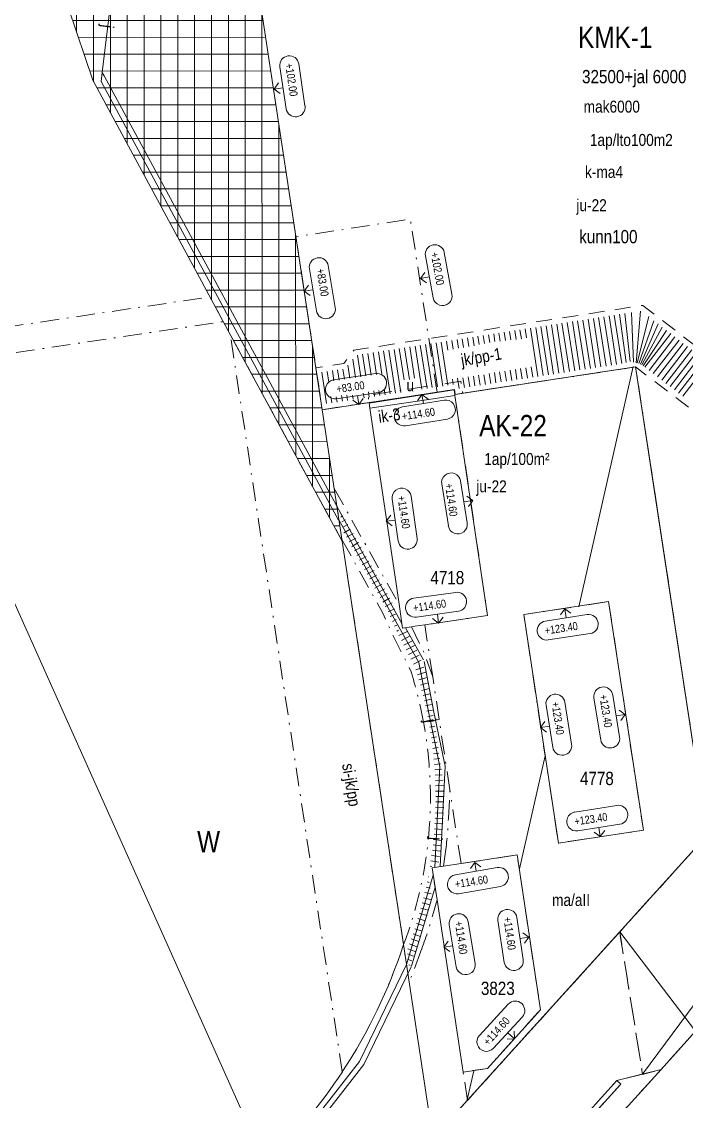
# Model space of a CAD drawing. Header units: metres. Extents: x 24485995 to 24488038, y 6819999 to 6822001.
# Drawn here: x 24487478.8 to 24487604, y 6820575.8 to 6820779.3 of the extents above; entities that cross this region are included whole.
import ezdxf

# ---------------------------------------------------------------- set-up
doc = ezdxf.new("R2010")
doc.units = ezdxf.units.M
for name, pattern in [('Aukot_rajalla', [0]), ('k10020', [0]), ('k10040', [10.3, 3.5, -1.5, 0.3, -1.5, 3.5]), ('k10050', [8, 3, -2, 3]), ('K10271', [0]), ('k10400', [0])]:
    doc.linetypes.add(name, pattern=pattern)
for name, color, linetype, lineweight in [('AK_AsemakaavaViiva_Kaupunginosan_raja', 7, 'Continuous', 0), ('AK_JohdoillevarattuTeksti', 7, 'Continuous', 0), ('AK_JohdoillevarattuViiva', 7, 'Continuous', 0), ('AK_Kaavamerkinta_Kayttotarkoitusalue', 7, 'Continuous', 0), ('AK_Katualue_Tori', 7, 'Continuous', 0), ('AK_KayttotarkoitusViiva', 7, 'Continuous', 0), ('AK_LiikennointiTeksti_Autopaikkamerkinta_m2', 7, 'Continuous', 0), ('AK_LiikennointiViiva_Polkuviivoitus', 7, 'Continuous', 0), ('AK_MuuAsemakaavaTeksti_Alueenosan_kayttotarkoitus', 7, 'Continuous', 0), ('AK_MuuAsemakaavaTeksti_Erityismaarays', 7, 'Continuous', 0), ('AK_MuuAsemakaavaViiva_alueenosan_raja', 7, 'Continuous', 0), ('AK_MuuAsemakaavaViiva_Erityismaaraysviiva', 7, 'Continuous', 0), ('AK_MuuAsemakaavaViiva_Ohj_alueenosan_raja', 7, 'Continuous', 0), ('AK_Poistettava_merkintä', 7, 'Continuous', 0), ('AK_RakennusalaTeksti_Kerrosala_tai_luku', 7, 'Continuous', 0), ('AK_RakennusalaTeksti_Rakennusoikeus', 7, 'Continuous', 0), ('AK_RakennusalaViiva_Maanalaisen_tilan_viiva', 7, 'Continuous', 0), ('AK_RakennusalaViiva_Rakennusalan_raja__I_', 7, 'Continuous', 0), ('AK_RakentaminenTeksti_Korkeusmerkinta', 7, 'Continuous', 0), ('AK_RakentaminenTeksti_Korkeusmerkinta_ja_soikio_ja_nuoli', 7, 'Continuous', 0), ('AK_RakentaminenTeksti_Rakentamismaarays', 7, 'Continuous', 0), ('AK_RakentaminenViiva_dB_yms_aaltoviiva', 7, 'Continuous', 0), ('AK_Tontti_Sitova', 7, 'Continuous', 0), ('AK_YmparistoViiva_Aita', 7, 'Continuous', 0)]:
    doc.layers.add(name, color=color, linetype=linetype, lineweight=lineweight)
doc.styles.add('ArialNarrow', font='ARIALN.TTF')

msp = doc.modelspace()

# ---------------------------------------------------------------- hatches: boundary and pattern name
at = {"layer": 'AK_Katualue_Tori', "linetype": 'Continuous', "lineweight": 0}
h = msp.add_hatch(dxfattribs=at)
h.set_pattern_fill('NET', style=0)
h.paths.add_polyline_path([(24487479.38, 6820852.65), (24487512.38, 6820857.66), (24487516.46, 6820830.8), (24487523.4, 6820785.18), (24487535.41, 6820706.14), (24487539.17, 6820681.36), (24487518.08, 6820720.33), (24487512.72, 6820730.22), (24487492.17, 6820768.2), (24487487.61, 6820781.81), (24487478.83, 6820838.97)], flags=0)

# ---------------------------------------------------------------- linework, layer by layer
at = {"layer": 'AK_AsemakaavaViiva_Kaupunginosan_raja', "linetype": 'k10020', "lineweight": 9, "flags": 128}
msp.add_lwpolyline([(24487524.72, 6820564.02), (24487455.45, 6820718.65), (24487455.01, 6820721.62), (24487388.28, 6820711.67), (24487388.73, 6820708.7), (24487315.23, 6820697.74), (24487281.49, 6820692.71, 0.196175), (24487265.24, 6820683.07), (24487263.87, 6820681.23), (24487262.53, 6820679.37), (24487261.21, 6820677.49)], format="xyb", dxfattribs=at)
msp.add_lwpolyline([(24487642.1, 6820629.35), (24487629.34, 6820615.22), (24487605.75, 6820589.07), (24487591.46, 6820607.74), (24487556.27, 6820568.82)], dxfattribs=at)
at = {"layer": 'AK_JohdoillevarattuViiva', "linetype": 'Continuous', "lineweight": 5, "flags": 128}
for points in [[(24487504.23, 6820856.43), (24487499.17, 6820812.79), (24487493.94, 6820769.68)], [(24487493.94, 6820769.68), (24487493.73, 6820767.97)], [(24487494.3, 6820769.03), (24487493.94, 6820769.68)], [(24487494.3, 6820769.03), (24487539.35, 6820685.79)], [(24487493.72, 6820767.99), (24487493.73, 6820767.97)], [(24487493.73, 6820767.97), (24487538.47, 6820685.31)], [(24487538.56, 6820685.36), (24487553.62, 6820658.51)], [(24487550.42, 6820665.87), (24487539.35, 6820685.79)], [(24487551.1, 6820665.05), (24487554.49, 6820659)], [(24487553.62, 6820658.51), (24487555.46, 6820648.94), (24487557.59, 6820638.89), (24487556.65, 6820619.87)], [(24487554.6, 6820658.7), (24487556.44, 6820649.12), (24487558.59, 6820638.97), (24487557.65, 6820620.03)], [(24487556.31, 6820618.46), (24487551.3, 6820601.58)], [(24487556.68, 6820616.18), (24487552.25, 6820601.29)], [(24487551.3, 6820601.58), (24487542.4, 6820583.31), (24487527.75, 6820564.48)], [(24487552.19, 6820601.14), (24487543.26, 6820582.78), (24487529.15, 6820564.65)]]:
    msp.add_lwpolyline(points, dxfattribs=at)
at = {"layer": 'AK_KayttotarkoitusViiva', "linetype": 'Continuous', "lineweight": 20, "flags": 128}
for points in [[(24487539.17, 6820681.36), (24487518.08, 6820720.33), (24487512.72, 6820730.22), (24487492.17, 6820768.2), (24487487.61, 6820781.81), (24487478.83, 6820838.97), (24487479.38, 6820852.65)], [(24487523.4, 6820785.18), (24487535.41, 6820706.14)], [(24487524.72, 6820564.02), (24487455.45, 6820718.65), (24487455.01, 6820721.62)], [(24487535.41, 6820706.14), (24487560.32, 6820709.92), (24487560.46, 6820709.03), (24487594.46, 6820714.2), (24487607.88, 6820625.91)], [(24487539.17, 6820681.36), (24487535.41, 6820706.14)], [(24487550.72, 6820605.35), (24487539.17, 6820681.36)], [(24487607.88, 6820625.91), (24487556.27, 6820568.82)], [(24487574.41, 6820561.53), (24487580.72, 6820568.45), (24487590.92, 6820579.74), (24487599.25, 6820581.84), (24487605.75, 6820589.07), (24487629.34, 6820615.22)], [(24487556.27, 6820568.82), (24487550.72, 6820605.35)]]:
    msp.add_lwpolyline(points, dxfattribs=at)
at = {"layer": 'AK_KayttotarkoitusViiva', "linetype": 'Continuous', "lineweight": 20}
for centre, radius, start, end in [((24487455.47, 6820636.44), 100.2, 326.6738, 341.9239), ((24487455.49, 6820636.43), 100.18, 313.716, 326.6723)]:
    msp.add_arc(centre, radius, start, end, dxfattribs=at)
at = {"layer": 'AK_LiikennointiViiva_Polkuviivoitus', "linetype": 'Continuous', "lineweight": 0, "flags": 128}
for points in [[(24487590.44, 6820723.96), (24487591.86, 6820714.82)], [(24487591.43, 6820724.11), (24487592.67, 6820715.03)], [(24487592.42, 6820724.26), (24487593.45, 6820715.22)], [(24487593.67, 6820724.43), (24487594.08, 6820715.09)], [(24487595.39, 6820724.72), (24487594.56, 6820714.98)], [(24487577.6, 6820721.96), (24487579.01, 6820712.86)], [(24487578.59, 6820722.11), (24487580, 6820713.01)], [(24487579.58, 6820722.27), (24487580.99, 6820713.16)], [(24487580.56, 6820722.42), (24487581.98, 6820713.32)], [(24487581.55, 6820722.57), (24487582.97, 6820713.47)], [(24487582.54, 6820722.73), (24487583.95, 6820713.62)], [(24487583.53, 6820722.88), (24487584.94, 6820713.77)], [(24487584.52, 6820723.03), (24487585.93, 6820713.92)], [(24487585.5, 6820723.19), (24487586.92, 6820714.07)], [(24487586.49, 6820723.34), (24487587.91, 6820714.22)], [(24487587.48, 6820723.49), (24487588.9, 6820714.37)], [(24487588.47, 6820723.65), (24487589.89, 6820714.52)], [(24487589.46, 6820723.8), (24487590.87, 6820714.67)], [(24487596.92, 6820723.73), (24487594.73, 6820714.96)], [(24487597.9, 6820722.91), (24487595.08, 6820714.86)], [(24487598.69, 6820722.3), (24487595.36, 6820714.75)], [(24487564.75, 6820719.97), (24487565, 6820718.4)], [(24487565.74, 6820720.12), (24487565.98, 6820718.59)], [(24487566.73, 6820720.27), (24487566.96, 6820718.79)], [(24487567.72, 6820720.43), (24487567.94, 6820719.02)], [(24487568.71, 6820720.58), (24487568.94, 6820719.07)], [(24487569.69, 6820720.73), (24487569.93, 6820719.19)], [(24487570.68, 6820720.89), (24487570.93, 6820719.3)], [(24487571.67, 6820721.04), (24487571.93, 6820719.37)], [(24487572.66, 6820721.19), (24487572.92, 6820719.5)], [(24487573.65, 6820721.35), (24487573.91, 6820719.68)], [(24487574.63, 6820721.5), (24487576.05, 6820712.41)], [(24487575.62, 6820721.65), (24487577.03, 6820712.56)], [(24487576.61, 6820721.81), (24487578.02, 6820712.71)], [(24487599.48, 6820721.69), (24487595.64, 6820714.62)], [(24487600.28, 6820721.08), (24487595.88, 6820714.42)], [(24487601.07, 6820720.47), (24487596.19, 6820714.14)], [(24487551.91, 6820717.97), (24487552.82, 6820712.07)], [(24487552.9, 6820718.13), (24487554.16, 6820710)], [(24487553.88, 6820718.28), (24487555.15, 6820710.15)], [(24487554.87, 6820718.43), (24487556.13, 6820710.3)], [(24487555.86, 6820718.59), (24487557.12, 6820710.45)], [(24487556.85, 6820718.74), (24487558.11, 6820710.6)], [(24487557.84, 6820718.89), (24487559.1, 6820710.75)], [(24487558.82, 6820719.05), (24487559.08, 6820717.38)], [(24487559.81, 6820719.2), (24487560.07, 6820717.52)], [(24487560.8, 6820719.35), (24487561.05, 6820717.73)], [(24487561.79, 6820719.51), (24487562.04, 6820717.87)], [(24487562.78, 6820719.66), (24487563.03, 6820718.04)], [(24487563.77, 6820719.81), (24487564.02, 6820718.15)], [(24487601.86, 6820719.86), (24487596.98, 6820713.53)], [(24487602.65, 6820719.25), (24487597.77, 6820712.93)], [(24487603.44, 6820718.64), (24487598.57, 6820712.32)], [(24487604.24, 6820718.03), (24487599.36, 6820711.71)], [(24487542.03, 6820716.44), (24487542.66, 6820712.35)], [(24487543.01, 6820716.59), (24487543.65, 6820712.5)], [(24487544, 6820716.75), (24487544.64, 6820712.66)], [(24487544.99, 6820716.9), (24487545.63, 6820712.8)], [(24487545.98, 6820717.05), (24487546.63, 6820712.88)], [(24487546.97, 6820717.21), (24487548.23, 6820709.1)], [(24487547.95, 6820717.36), (24487549.21, 6820709.25)], [(24487548.94, 6820717.51), (24487550.2, 6820709.4)], [(24487549.93, 6820717.67), (24487550.85, 6820711.75)], [(24487550.92, 6820717.82), (24487551.85, 6820711.81)], [(24487605.03, 6820717.42), (24487600.16, 6820711.1)], [(24487605.82, 6820716.81), (24487600.95, 6820710.5)], [(24487606.61, 6820716.2), (24487601.75, 6820709.89)], [(24487539.3, 6820713.8), (24487539.58, 6820711.91)], [(24487540.24, 6820714.55), (24487540.62, 6820712.06)], [(24487541.17, 6820715.65), (24487541.69, 6820712.21)], [(24487572.78, 6820713.89), (24487573.08, 6820711.96)], [(24487573.77, 6820714.04), (24487574.07, 6820712.11)], [(24487574.76, 6820714.19), (24487575.06, 6820712.26)], [(24487607.4, 6820715.58), (24487602.54, 6820709.28)], [(24487608.19, 6820714.97), (24487603.33, 6820708.67)], [(24487535.34, 6820713.2), (24487536.24, 6820707.28)], [(24487536.33, 6820713.35), (24487536.63, 6820711.34)], [(24487537.32, 6820713.5), (24487537.61, 6820711.59)], [(24487538.31, 6820713.65), (24487538.6, 6820711.73)], [(24487559.94, 6820711.89), (24487560.09, 6820710.9)], [(24487560.91, 6820712.1), (24487561.22, 6820710.16)], [(24487561.92, 6820712.14), (24487562.2, 6820710.31)], [(24487562.91, 6820712.31), (24487563.19, 6820710.46)], [(24487563.89, 6820712.48), (24487564.18, 6820710.61)], [(24487564.88, 6820712.65), (24487565.17, 6820710.76)], [(24487565.88, 6820712.73), (24487566.16, 6820710.91)], [(24487566.85, 6820712.96), (24487567.15, 6820711.06)], [(24487567.84, 6820713.12), (24487568.14, 6820711.21)], [(24487568.83, 6820713.27), (24487569.12, 6820711.36)], [(24487569.82, 6820713.42), (24487570.11, 6820711.51)], [(24487570.8, 6820713.58), (24487571.1, 6820711.66)], [(24487571.79, 6820713.73), (24487572.09, 6820711.81)], [(24487546.1, 6820709.74), (24487546.25, 6820708.8)], [(24487547.07, 6820710.03), (24487547.24, 6820708.95)], [(24487537.04, 6820708.64), (24487537.22, 6820707.43)], [(24487538.06, 6820708.57), (24487538.21, 6820707.58)], [(24487539.04, 6820708.79), (24487539.2, 6820707.73)], [(24487540.04, 6820708.89), (24487540.19, 6820707.88)], [(24487541.1, 6820708.89), (24487541.21, 6820708.12)], [(24487543.14, 6820709.26), (24487543.28, 6820708.35)], [(24487544.11, 6820709.51), (24487544.27, 6820708.5)], [(24487545.1, 6820709.67), (24487545.26, 6820708.65)], [(24487538.91, 6820685.9), (24487539.3, 6820686.13)], [(24487539.1, 6820684.99), (24487539.78, 6820685.36)], [(24487539.31, 6820684.02), (24487540.2, 6820684.52)], [(24487539.45, 6820682.96), (24487540.7, 6820683.65)], [(24487540, 6820682.14), (24487541.25, 6820682.83)], [(24487540.49, 6820681.26), (24487541.74, 6820681.96)], [(24487540.97, 6820680.39), (24487542.23, 6820681.09)], [(24487541.46, 6820679.52), (24487542.72, 6820680.22)], [(24487541.94, 6820678.64), (24487543.21, 6820679.34)], [(24487542.43, 6820677.77), (24487543.7, 6820678.47)], [(24487542.91, 6820676.89), (24487544.19, 6820677.6)], [(24487543.4, 6820676.02), (24487544.68, 6820676.73)], [(24487543.89, 6820675.15), (24487545.17, 6820675.86)], [(24487544.37, 6820674.27), (24487545.66, 6820674.98)], [(24487544.86, 6820673.4), (24487546.14, 6820674.11)], [(24487545.34, 6820672.52), (24487546.63, 6820673.24)], [(24487545.83, 6820671.65), (24487547.12, 6820672.37)], [(24487546.31, 6820670.77), (24487547.61, 6820671.5)], [(24487546.8, 6820669.9), (24487548.1, 6820670.62)], [(24487547.28, 6820669.03), (24487548.59, 6820669.75)], [(24487547.8, 6820668.08), (24487549.04, 6820668.64)], [(24487548.21, 6820667.17), (24487549.19, 6820667.61)], [(24487548.62, 6820666.26), (24487549.34, 6820666.58)], [(24487549.04, 6820665.35), (24487549.49, 6820665.55)], [(24487549.45, 6820664.44), (24487549.79, 6820664.59)], [(24487549.87, 6820663.57), (24487551.52, 6820664.4)], [(24487550.32, 6820662.68), (24487551.95, 6820663.5)], [(24487550.77, 6820661.79), (24487552.39, 6820662.6)], [(24487551.22, 6820660.89), (24487552.82, 6820661.7)], [(24487551.68, 6820660), (24487553.26, 6820660.8)], [(24487552.13, 6820659.11), (24487553.69, 6820659.9)], [(24487552.58, 6820658.22), (24487554.05, 6820658.96)], [(24487553.04, 6820657.15), (24487554.52, 6820657.61)], [(24487553.34, 6820656.2), (24487554.85, 6820656.67)], [(24487553.63, 6820655.22), (24487555.2, 6820655.68)], [(24487553.91, 6820654.24), (24487555.39, 6820654.65)], [(24487554.17, 6820653.26), (24487555.55, 6820653.61)], [(24487554.42, 6820652.29), (24487555.7, 6820652.62)], [(24487554.66, 6820651.3), (24487555.85, 6820651.59)], [(24487554.89, 6820650.31), (24487556.01, 6820650.56)], [(24487555.1, 6820649.32), (24487556.16, 6820649.53)], [(24487555.3, 6820648.34), (24487556.32, 6820648.54)], [(24487555.49, 6820647.33), (24487556.47, 6820647.5)], [(24487555.66, 6820646.35), (24487556.62, 6820646.51)], [(24487555.83, 6820645.34), (24487556.78, 6820645.49)], [(24487555.98, 6820644.33), (24487556.93, 6820644.47)], [(24487556.12, 6820643.34), (24487557.08, 6820643.48)], [(24487556.24, 6820642.33), (24487557.24, 6820642.46)], [(24487556.35, 6820641.32), (24487557.4, 6820641.43)], [(24487556.45, 6820640.31), (24487557.55, 6820640.4)], [(24487556.54, 6820639.31), (24487557.7, 6820639.41)], [(24487556.61, 6820638.3), (24487557.86, 6820638.38)], [(24487556.67, 6820637.28), (24487558.02, 6820637.35)], [(24487556.72, 6820636.27), (24487558.18, 6820636.32)], [(24487556.75, 6820635.27), (24487558.33, 6820635.32)], [(24487556.77, 6820634.25), (24487558.44, 6820634.28)], [(24487556.78, 6820633.23), (24487558.39, 6820633.23)], [(24487556.76, 6820631.22), (24487558.29, 6820631.19)], [(24487556.78, 6820632.23), (24487558.34, 6820632.23)], [(24487556.68, 6820629.18), (24487558.19, 6820629.1)], [(24487556.73, 6820630.2), (24487558.24, 6820630.14)], [(24487556.56, 6820627.17), (24487558.06, 6820627.06)], [(24487556.63, 6820628.18), (24487558.13, 6820628.1)], [(24487556.38, 6820625.14), (24487557.88, 6820624.98)], [(24487556.48, 6820626.16), (24487557.97, 6820626.02)], [(24487556.16, 6820623.14), (24487557.64, 6820622.95)], [(24487556.28, 6820624.15), (24487557.77, 6820623.99)], [(24487555.88, 6820621.12), (24487557.37, 6820620.88)], [(24487556.02, 6820622.13), (24487557.51, 6820621.92)], [(24487555.72, 6820620.13), (24487556.03, 6820620.08)], [(24487554.96, 6820616.15), (24487555.75, 6820615.99)], [(24487555.17, 6820617.15), (24487555.58, 6820617.07)], [(24487555.36, 6820618.13), (24487555.42, 6820618.12)], [(24487554.5, 6820614.17), (24487555.99, 6820613.8)], [(24487554.73, 6820615.16), (24487555.92, 6820614.89)], [(24487553.99, 6820612.22), (24487555.45, 6820611.83)], [(24487554.26, 6820613.2), (24487555.72, 6820612.83)], [(24487553.44, 6820610.26), (24487554.87, 6820609.82)], [(24487553.72, 6820611.24), (24487555.16, 6820610.82)], [(24487552.83, 6820608.34), (24487554.26, 6820607.87)], [(24487553.14, 6820609.31), (24487554.58, 6820608.86)], [(24487552.18, 6820606.43), (24487553.6, 6820605.94)], [(24487552.51, 6820607.37), (24487553.93, 6820606.88)], [(24487551.53, 6820604.55), (24487552.94, 6820604.03)], [(24487551.83, 6820605.47), (24487553.24, 6820604.95)], [(24487551.49, 6820603.58), (24487552.61, 6820603.16)], [(24487551.58, 6820602.57), (24487552.26, 6820602.32)], [(24487551.73, 6820601.51), (24487551.95, 6820601.43)]]:
    msp.add_lwpolyline(points, dxfattribs=at)
at = {"layer": 'AK_MuuAsemakaavaViiva_alueenosan_raja', "linetype": 'k10040', "lineweight": 5, "flags": 128}
for points in [[(24487557.05, 6820709.43), (24487552, 6820742.07), (24487538.39, 6820739.94), (24487530.45, 6820738.73), (24487534.21, 6820714.04), (24487535.41, 6820706.14), (24487544.24, 6820707.48), (24487557.05, 6820709.43)], [(24487725.76, 6820708.1), (24487701.62, 6820739.53), (24487685.36, 6820712.02), (24487684.17, 6820710.3), (24487607.88, 6820625.91), (24487591.46, 6820607.74), (24487595.3, 6820583.81), (24487595.76, 6820580.9), (24487599.25, 6820581.84), (24487605.75, 6820589.07), (24487629.34, 6820615.22), (24487642.1, 6820629.35), (24487663.78, 6820653.38), (24487695.93, 6820689), (24487725.76, 6820708.1)], [(24487455.45, 6820718.65), (24487514.24, 6820727.41)], [(24487457.58, 6820713.91), (24487514.98, 6820722.47), (24487516.78, 6820722.74)], [(24487518.08, 6820720.33), (24487534.71, 6820689.6)], [(24487539.19, 6820581.39), (24487535.89, 6820603.09), (24487524.34, 6820679.11), (24487518.08, 6820720.33)], [(24487534.21, 6820714.04), (24487535.41, 6820706.14)], [(24487560.46, 6820709.03), (24487594.46, 6820714.2)], [(24487594.46, 6820714.2), (24487561.87, 6820709.24)], [(24487562.77, 6820575.99), (24487582.08, 6820597.36), (24487591.72, 6820608.03), (24487599.8, 6820616.97), (24487607.88, 6820625.91), (24487601.17, 6820670.05), (24487594.46, 6820714.2)], [(24487535.41, 6820706.14), (24487560.32, 6820709.92)], [(24487544.24, 6820707.48), (24487560.32, 6820709.92), (24487560.46, 6820709.03), (24487561.86, 6820709.25), (24487561.53, 6820711.49), (24487544.03, 6820708.88), (24487544.24, 6820707.48)], [(24487560.32, 6820709.92), (24487560.46, 6820709.03)], [(24487560.38, 6820709.02), (24487560.42, 6820708.79), (24487566.56, 6820667.35), (24487554.73, 6820665.6)], [(24487561.87, 6820709.24), (24487560.38, 6820709.02)], [(24487534.71, 6820689.6), (24487539.17, 6820681.36)], [(24487537.67, 6820691.26), (24487549.88, 6820669.5)], [(24487539.13, 6820681.65), (24487542.3, 6820675.94), (24487546.83, 6820667.79), (24487548.72, 6820663.63), (24487552, 6820657.13)], [(24487550.72, 6820605.35), (24487539.17, 6820681.36)], [(24487552.23, 6820665.23), (24487550.55, 6820664.98), (24487549.88, 6820669.5)], [(24487589.36, 6820669.97), (24487595.91, 6820626.9), (24487579.9, 6820624.47), (24487573.36, 6820667.53), (24487589.36, 6820669.97)], [(24487554.73, 6820665.6), (24487552.86, 6820665.32), (24487552.23, 6820665.23)], [(24487552.23, 6820665.23), (24487554.7, 6820660.11), (24487556.23, 6820655.78)], [(24487556.23, 6820655.78), (24487554.73, 6820665.6)], [(24487557.44, 6820647.79), (24487556.23, 6820655.78)], [(24487559.45, 6820634.53), (24487557.44, 6820647.79)], [(24487559.19, 6820629.08), (24487559.45, 6820634.53)], [(24487561.57, 6820620.63), (24487559.45, 6820634.53)], [(24487561.57, 6820620.63), (24487572.12, 6820622.25), (24487576.53, 6820593.09), (24487566.52, 6820582.01), (24487561.96, 6820581.34)], [(24487558.52, 6820621.94), (24487558.27, 6820620.12)], [(24487558.27, 6820620.12), (24487561.57, 6820620.63)], [(24487556.11, 6820619.79), (24487558.27, 6820620.12)], [(24487557.03, 6820613.79), (24487556.11, 6820619.79)], [(24487556.32, 6820611.22), (24487557.03, 6820613.79)], [(24487559.47, 6820545), (24487567.28, 6820553.64), (24487574.41, 6820561.53), (24487580.72, 6820568.45), (24487590.92, 6820579.74), (24487595.76, 6820580.96), (24487592.65, 6820600.3), (24487591.46, 6820607.74), (24487556.27, 6820568.82), (24487559.47, 6820545)], [(24487554, 6820604.11), (24487551.8, 6820598.28)], [(24487544.98, 6820521.91), (24487599.25, 6820581.84), (24487590.92, 6820579.74), (24487591.66, 6820579.07), (24487581.46, 6820567.78), (24487575.15, 6820560.85), (24487568.02, 6820552.97), (24487560.22, 6820544.33), (24487557.23, 6820541.02), (24487553.62, 6820537.1), (24487547.82, 6820530.8), (24487545.34, 6820528.79), (24487543.9, 6820527.71), (24487544.98, 6820521.91)], [(24487562.77, 6820575.99), (24487561.96, 6820581.34)]]:
    msp.add_lwpolyline(points, dxfattribs=at)
at = {"layer": 'AK_MuuAsemakaavaViiva_alueenosan_raja', "linetype": 'k10040', "lineweight": 5}
for centre, radius, start, end in [((24487477.3, 6820633.07), 78.49, 10.4037, 17.8553), ((24487477.28, 6820633.07), 78.51, 339.3174, 10.3977), ((24487476.65, 6820633.14), 82.63, 352.2103, 357.1867), ((24487455.47, 6820636.44), 100.2, 326.6738, 341.9239)]:
    msp.add_arc(centre, radius, start, end, dxfattribs=at)
msp.add_ellipse((24487476.86, 6820633.22), major_axis=(29.11, 77.13), ratio=1, start_param=4.712389, end_param=4.803164, dxfattribs=at)
at = {"layer": 'AK_MuuAsemakaavaViiva_Erityismaaraysviiva', "linetype": 'Aukot_rajalla', "lineweight": 5, "flags": 128}
msp.add_lwpolyline([(24487543.9, 6820527.71), (24487545.34, 6820528.79), (24487547.82, 6820530.8), (24487553.62, 6820537.1), (24487560.22, 6820544.33), (24487568.02, 6820552.97), (24487575.15, 6820560.85), (24487581.46, 6820567.78), (24487591.66, 6820579.07)], dxfattribs=at)
at = {"layer": 'AK_MuuAsemakaavaViiva_Ohj_alueenosan_raja', "linetype": 'k10050', "lineweight": 5, "flags": 128}
msp.add_lwpolyline([(24487535.41, 6820706.14), (24487560.32, 6820709.92), (24487560.46, 6820709.03), (24487594.46, 6820714.2), (24487607.63, 6820704.13), (24487612, 6820713.3), (24487595.8, 6820725.8), (24487541.34, 6820717.34), (24487539.49, 6820714.84), (24487534.21, 6820714.04), (24487535.41, 6820706.14)], dxfattribs=at)
at = {"layer": 'AK_Poistettava_merkintä', "linetype": 'k10040', "lineweight": 0, "flags": 128}
for points in [[(24487514.24, 6820727.41), (24487516.78, 6820722.74)], [(24487538.1, 6820688.43), (24487537.67, 6820691.26)], [(24487539.13, 6820681.65), (24487538.1, 6820688.43)], [(24487539.17, 6820681.36), (24487539.13, 6820681.65)], [(24487554.49, 6820647.24), (24487557.44, 6820647.79)], [(24487551.8, 6820598.28), (24487550.72, 6820605.35)]]:
    msp.add_lwpolyline(points, dxfattribs=at)
at = {"layer": 'AK_RakennusalaViiva_Maanalaisen_tilan_viiva', "linetype": 'Continuous', "lineweight": 5, "flags": 128}
for points in [[(24487595.76, 6820580.96), (24487707.58, 6820731.76)], [(24487594.01, 6820714.31), (24487583.75, 6820669.02)], [(24487577.38, 6820640.89), (24487572.57, 6820619.64)], [(24487563.94, 6820581.54), (24487562.66, 6820575.88)]]:
    msp.add_lwpolyline(points, dxfattribs=at)
at = {"layer": 'AK_RakennusalaViiva_Rakennusalan_raja__I_', "linetype": 'K10271', "lineweight": 9, "flags": 128}
for points in [[(24487560.46, 6820709.03), (24487594.46, 6820714.2), (24487598.06, 6820690.5), (24487607.88, 6820625.91), (24487628.45, 6820648.66), (24487653.31, 6820676.16), (24487677.16, 6820702.54), (24487684.17, 6820710.3), (24487685.36, 6820712.02), (24487678.13, 6820723.93), (24487666.32, 6820743.38), (24487654.51, 6820762.83), (24487642.7, 6820782.28), (24487630.41, 6820802.53), (24487613.22, 6820830.83), (24487615.29, 6820817.23), (24487605.03, 6820815.67), (24487599.68, 6820808.44), (24487601.91, 6820806.79), (24487603.09, 6820798.88), (24487601.45, 6820796.64), (24487601.06, 6820796.93), (24487587.21, 6820794.83), (24487579.87, 6820793.72), (24487562.97, 6820791.17), (24487552.8, 6820789.63), (24487539.33, 6820787.59), (24487523.4, 6820785.18), (24487534.21, 6820714.04), (24487535.41, 6820706.14), (24487560.32, 6820709.92), (24487560.46, 6820709.03)], [(24487550.55, 6820664.98), (24487552.23, 6820665.23), (24487552.86, 6820665.32), (24487554.73, 6820665.6), (24487566.56, 6820667.35), (24487560.42, 6820708.79), (24487560.38, 6820709.02), (24487560.25, 6820709.91), (24487557.09, 6820709.41), (24487544.25, 6820707.39), (24487544.4, 6820706.4), (24487549.5, 6820672.05), (24487549.88, 6820669.5), (24487550.55, 6820664.98)], [(24487595.91, 6820626.9), (24487589.36, 6820669.97), (24487573.36, 6820667.53), (24487579.9, 6820624.47), (24487595.91, 6820626.9)], [(24487558.27, 6820620.12), (24487556.11, 6820619.79), (24487557.03, 6820613.79), (24487561.96, 6820581.34), (24487566.52, 6820582.01), (24487576.53, 6820593.09), (24487572.12, 6820622.25), (24487561.57, 6820620.63), (24487558.27, 6820620.12)], [(24487574.13, 6820535.64), (24487626.93, 6820560.44), (24487605.75, 6820589.07), (24487599.25, 6820581.84), (24487568.39, 6820547.77), (24487574.13, 6820535.64)]]:
    msp.add_lwpolyline(points, dxfattribs=at)
at = {"layer": 'AK_RakentaminenTeksti_Korkeusmerkinta_ja_soikio_ja_nuoli', "linetype": 'Continuous', "lineweight": 5, "flags": 128}
for points in [[(24487527.43, 6820770.77), (24487528.6, 6820762.85)], [(24487532.16, 6820763.38), (24487530.99, 6820771.3)], [(24487526.33, 6820766.56), (24487527.17, 6820767.7)], [(24487528.01, 6820766.81), (24487526.33, 6820766.56)], [(24487526.33, 6820766.56), (24487527.47, 6820765.72)], [(24487554.85, 6820735.1), (24487556.31, 6820727.23)], [(24487559.85, 6820727.89), (24487558.39, 6820735.76)], [(24487532.99, 6820732.68), (24487534.32, 6820724.79)], [(24487537.87, 6820725.39), (24487536.54, 6820733.28)], [(24487553.91, 6820730.85), (24487554.71, 6820732.02)], [(24487555.58, 6820731.16), (24487553.91, 6820730.85)], [(24487553.91, 6820730.85), (24487555.08, 6820730.05)], [(24487531.98, 6820728.46), (24487532.8, 6820729.61)], [(24487533.65, 6820728.74), (24487531.98, 6820728.46)], [(24487531.98, 6820728.46), (24487533.13, 6820727.64)], [(24487545.48, 6820712.94), (24487537.56, 6820711.76)], [(24487538.09, 6820708.2), (24487546.01, 6820709.38)], [(24487542.3, 6820707.11), (24487541.16, 6820707.95)], [(24487542.05, 6820708.79), (24487542.3, 6820707.11)], [(24487542.3, 6820707.11), (24487543.14, 6820708.24)], [(24487558.42, 6820707.93), (24487550.52, 6820706.67)], [(24487554.2, 6820708.98), (24487553.37, 6820707.83)], [(24487554.2, 6820708.98), (24487555.34, 6820708.15)], [(24487554.47, 6820707.3), (24487554.2, 6820708.98)], [(24487551.09, 6820703.11), (24487558.99, 6820704.38)], [(24487557.92, 6820692.15), (24487559.17, 6820684.25)], [(24487562.72, 6820684.81), (24487561.48, 6820692.71)], [(24487553.29, 6820681.9), (24487552.17, 6820689.82)], [(24487563.78, 6820689.03), (24487562.64, 6820689.86)], [(24487548.61, 6820689.31), (24487549.73, 6820681.39)], [(24487562.1, 6820688.76), (24487563.78, 6820689.03)], [(24487563.78, 6820689.03), (24487562.95, 6820687.88)], [(24487547.48, 6820685.12), (24487548.33, 6820686.25)], [(24487549.17, 6820685.35), (24487547.48, 6820685.12)], [(24487547.48, 6820685.12), (24487548.61, 6820684.27)], [(24487560.56, 6820671.72), (24487552.64, 6820670.62)], [(24487553.14, 6820667.05), (24487561.06, 6820668.16)], [(24487557.1, 6820667.61), (24487557.33, 6820665.92)], [(24487557.33, 6820665.92), (24487558.18, 6820667.05)], [(24487585.34, 6820667.53), (24487577.43, 6820666.32)], [(24487581.13, 6820668.6), (24487580.29, 6820667.46)], [(24487581.13, 6820668.6), (24487582.27, 6820667.77)], [(24487581.38, 6820666.92), (24487581.13, 6820668.6)], [(24487557.33, 6820665.92), (24487556.2, 6820666.78)], [(24487577.98, 6820662.76), (24487585.88, 6820663.97)], [(24487582.39, 6820643.11), (24487581.14, 6820651.01)], [(24487586.6, 6820651.8), (24487587.88, 6820643.91)], [(24487591.43, 6820644.49), (24487590.15, 6820652.38)], [(24487577.58, 6820650.44), (24487578.84, 6820642.54)], [(24487590.79, 6820648.43), (24487592.47, 6820648.71)], [(24487592.47, 6820648.71), (24487591.32, 6820649.53)], [(24487592.47, 6820648.71), (24487591.64, 6820647.56)], [(24487576.53, 6820646.23), (24487577.36, 6820647.37)], [(24487578.21, 6820646.49), (24487576.53, 6820646.23)], [(24487576.53, 6820646.23), (24487577.68, 6820645.4)], [(24487590.91, 6820631.58), (24487583.01, 6820630.33)], [(24487583.57, 6820626.78), (24487591.47, 6820628.02)], [(24487587.79, 6820625.72), (24487586.64, 6820626.55)], [(24487587.52, 6820627.4), (24487587.79, 6820625.72)], [(24487587.79, 6820625.72), (24487588.62, 6820626.86)], [(24487564.14, 6820620.85), (24487563.33, 6820619.69)], [(24487564.14, 6820620.85), (24487565.3, 6820620.03)], [(24487564.43, 6820619.17), (24487564.14, 6820620.85)], [(24487568.38, 6820619.85), (24487560.49, 6820618.49)], [(24487561.11, 6820614.94), (24487568.99, 6820616.3)], [(24487573.27, 6820602.54), (24487572.07, 6820610.45)], [(24487559.34, 6820609.08), (24487560.64, 6820601.19)], [(24487564.2, 6820601.77), (24487562.89, 6820609.66)], [(24487568.51, 6820609.91), (24487569.71, 6820602)], [(24487558.32, 6820604.86), (24487559.14, 6820606.01)], [(24487572.67, 6820606.5), (24487574.35, 6820606.75)], [(24487574.35, 6820606.75), (24487573.21, 6820607.59)], [(24487574.35, 6820606.75), (24487573.51, 6820605.61)], [(24487559.99, 6820605.13), (24487558.32, 6820604.86)], [(24487558.32, 6820604.86), (24487559.47, 6820604.03)], [(24487570.45, 6820594.13), (24487565.03, 6820588.25)], [(24487567.68, 6820585.81), (24487573.1, 6820591.69)], [(24487570.39, 6820588.75), (24487571.64, 6820587.6)], [(24487571.64, 6820587.6), (24487571.58, 6820589.01)], [(24487571.64, 6820587.6), (24487570.23, 6820587.54)]]:
    msp.add_lwpolyline(points, dxfattribs=at)
at = {"layer": 'AK_RakentaminenTeksti_Korkeusmerkinta_ja_soikio_ja_nuoli', "linetype": 'Continuous', "lineweight": 5}
for centre, start, end in [((24487529.21, 6820771.03), 8.462, 188.462), ((24487530.38, 6820763.12), 188.462, 8.462), ((24487556.62, 6820735.43), 10.533, 190.533), ((24487534.76, 6820732.98), 9.567, 189.567), ((24487558.08, 6820727.56), 190.533, 10.533), ((24487536.09, 6820725.09), 189.567, 9.567), ((24487537.83, 6820709.98), 98.446, 278.446), ((24487545.74, 6820711.16), 278.446, 98.446), ((24487558.7, 6820706.16), 279.1149, 99.1149), ((24487550.8, 6820704.89), 99.1149, 279.1149), ((24487560.81, 6820669.94), 277.9262, 97.9262), ((24487552.89, 6820668.84), 97.9262, 277.9262), ((24487585.61, 6820665.75), 278.7274, 98.7274), ((24487577.7, 6820664.54), 98.7274, 278.7274), ((24487588.38, 6820652.09), 9.2265, 189.2265), ((24487579.36, 6820650.73), 9.0143, 189.0143), ((24487580.62, 6820642.83), 189.0143, 9.0143), ((24487589.66, 6820644.2), 189.2265, 9.2265), ((24487591.19, 6820629.8), 278.9589, 98.9589), ((24487583.29, 6820628.56), 98.9589, 278.9589), ((24487560.8, 6820616.72), 99.8036, 279.8036), ((24487568.68, 6820618.08), 279.8036, 99.8036), ((24487561.12, 6820609.37), 9.3619, 189.3619), ((24487570.29, 6820610.18), 8.6056, 188.6056), ((24487571.49, 6820602.27), 188.6056, 8.6056), ((24487562.42, 6820601.48), 189.3619, 9.3619), ((24487571.78, 6820592.91), 317.3301, 137.3301), ((24487566.35, 6820587.03), 137.3301, 317.3301)]:
    msp.add_arc(centre, 1.8, start, end, dxfattribs=at)
for centre, major_axis, start_param, end_param in [((24487559.7, 6820692.43), (-0.28, 1.78), 4.712389, 7.853982), ((24487550.39, 6820689.57), (1.78, 0.25), 0, 3.141593), ((24487560.94, 6820684.53), (-0.28, 1.78), 1.570796, 4.712389), ((24487551.51, 6820681.65), (1.78, 0.25), 3.141593, 6.283185)]:
    msp.add_ellipse(centre, major_axis=major_axis, ratio=1, start_param=start_param, end_param=end_param, dxfattribs=at)
at = {"layer": 'AK_RakentaminenViiva_dB_yms_aaltoviiva', "linetype": 'k10400', "lineweight": 0, "flags": 128}
for points in [[(24487544.4, 6820706.4), (24487555.04, 6820707.99)], [(24487555.04, 6820707.99), (24487560.42, 6820708.79)]]:
    msp.add_lwpolyline(points, dxfattribs=at)
at = {"layer": 'AK_Tontti_Sitova', "linetype": 'Continuous', "lineweight": 9, "flags": 128}
msp.add_lwpolyline([(24487543.69, 6820528.85), (24487547.17, 6820531.56), (24487552.89, 6820537.78), (24487556.49, 6820541.7), (24487559.47, 6820545), (24487567.28, 6820553.64), (24487574.41, 6820561.53), (24487580.72, 6820568.45), (24487590.92, 6820579.74), (24487599.25, 6820581.84), (24487605.75, 6820589.07), (24487629.34, 6820615.22), (24487655.79, 6820579.12), (24487655.79, 6820577.3), (24487655.04, 6820573.64), (24487652.75, 6820572.56), (24487659.2, 6820537.78), (24487685.85, 6820393.97), (24487572.59, 6820372.98), (24487543.69, 6820528.85)], dxfattribs=at)
at = {"layer": 'AK_YmparistoViiva_Aita', "linetype": 'Continuous', "lineweight": 5, "flags": 128}
msp.add_lwpolyline([(24487543.9, 6820527.71), (24487545.34, 6820528.79), (24487547.82, 6820530.8), (24487553.62, 6820537.1), (24487557.23, 6820541.02), (24487560.22, 6820544.33), (24487568.02, 6820552.97), (24487575.15, 6820560.85), (24487581.46, 6820567.78), (24487591.66, 6820579.07), (24487590.92, 6820579.74), (24487580.72, 6820568.45), (24487574.41, 6820561.53), (24487567.28, 6820553.64), (24487559.47, 6820545), (24487556.49, 6820541.7), (24487552.89, 6820537.78), (24487547.17, 6820531.56), (24487543.69, 6820528.85), (24487543.9, 6820527.71)], dxfattribs=at)

# ---------------------------------------------------------------- texts
at = {"layer": 'AK_JohdoillevarattuTeksti', "linetype": 'Continuous', "lineweight": 0, "style": 'ArialNarrow'}
for rotation, p in [(263.0893, (24487493.91, 6820778.76)), (281.9482, (24487554.59, 6820647.63)), (267.1661, (24487555.81, 6820625.64))]:
    msp.add_text('j', height=2.25, rotation=rotation, dxfattribs=at).set_placement(p)
at = {"layer": 'AK_Kaavamerkinta_Kayttotarkoitusalue', "linetype": 'Continuous', "lineweight": 0, "style": 'ArialNarrow'}
for s, p in [('KMK-1', (24487583.61, 6820774.29)), ('AK-22', (24487564.99, 6820701.15)), ('W', (24487511.83, 6820622.76)), ('W', (24487511.83, 6820622.76))]:
    msp.add_text(s, height=4, dxfattribs=at).set_placement(p)
at = {"layer": 'AK_LiikennointiTeksti_Autopaikkamerkinta_m2', "linetype": 'Continuous', "lineweight": 0, "style": 'ArialNarrow'}
for s, p in [('1ap/lto100m2', (24487585.83, 6820755.84)), ('1ap/100m²', (24487565.92, 6820695.72))]:
    msp.add_text(s, height=2.25, dxfattribs=at).set_placement(p)
at = {"layer": 'AK_MuuAsemakaavaTeksti_Alueenosan_kayttotarkoitus', "linetype": 'Continuous', "lineweight": 0, "style": 'ArialNarrow'}
for s, rotation, p in [('jk/pp-1', 9.537, (24487561.74, 6820714.36)), ('si-jk/pp', 279.2817, (24487539.14, 6820639.31))]:
    msp.add_text(s, height=2.25, rotation=rotation, dxfattribs=at).set_placement(p)
for s, p in [('u', (24487551.28, 6820709.62)), ('ma/aII', (24487578.71, 6820612.63))]:
    msp.add_text(s, height=2.25, dxfattribs=at).set_placement(p)
at = {"layer": 'AK_MuuAsemakaavaTeksti_Erityismaarays', "linetype": 'Continuous', "lineweight": 0, "style": 'ArialNarrow'}
msp.add_text('ik-3', height=2.25, rotation=8.184, dxfattribs=at).set_placement((24487546.14, 6820703.66))
at = {"layer": 'AK_RakennusalaTeksti_Kerrosala_tai_luku', "linetype": 'Continuous', "lineweight": 0, "style": 'ArialNarrow'}
for s, p in [('mak6000', (24487584.66, 6820762.12)), ('k-ma4', (24487584.92, 6820749.82))]:
    msp.add_text(s, height=2.25, dxfattribs=at).set_placement(p)
at = {"layer": 'AK_RakennusalaTeksti_Rakennusoikeus', "linetype": 'Continuous', "lineweight": 0, "style": 'ArialNarrow'}
for s, p in [('32500+jal 6000', (24487584.36, 6820767.65)), ('kunn100', (24487583.82, 6820737.5)), ('4718', (24487555.79, 6820673.24)), ('4778', (24487583.97, 6820635.41)), ('3823', (24487565.3, 6820595.86))]:
    msp.add_text(s, height=2.5, dxfattribs=at).set_placement(p)
at = {"layer": 'AK_RakentaminenTeksti_Korkeusmerkinta', "linetype": 'Continuous', "lineweight": 0, "style": 'ArialNarrow'}
for s, rotation, p in [('+102.00', 278.462, (24487528.41, 6820771.29)), ('+102.00', 280.533, (24487555.82, 6820735.65)), ('+83.00', 279.567, (24487534.3, 6820732.62)), ('+83.00', 8.446, (24487538.22, 6820709.28)), ('+114.60', 8.3022, (24487550.54, 6820704.15)), ('+114.60', 278.4395, (24487558.52, 6820692.12)), ('+114.60', 278.4509, (24487549.57, 6820689.82)), ('+114.60', 8.4053, (24487552.64, 6820668.01)), ('+123.40', 8.6402, (24487577.45, 6820663.75)), ('+123.40', 278.64, (24487578.59, 6820650.98)), ('+123.40', 278.64, (24487587.62, 6820652.35)), ('+123.40', 8.6345, (24487583.04, 6820627.78)), ('+114.60', 8.7548, (24487560.54, 6820615.99)), ('+114.60', 277.9811, (24487569.54, 6820610.45)), ('+114.60', 278.6457, (24487560.37, 6820609.63)), ('+114.60', 47.8878, (24487566.69, 6820586.23))]:
    msp.add_text(s, height=1.5, rotation=rotation, dxfattribs=at).set_placement(p)
at = {"layer": 'AK_RakentaminenTeksti_Rakentamismaarays', "linetype": 'Continuous', "lineweight": 0, "style": 'ArialNarrow'}
for p in [(24487583.29, 6820743.54), (24487564.44, 6820690.57)]:
    msp.add_text('ju-22', height=2.25, dxfattribs=at).set_placement(p)

doc.saveas('drawing.dxf')
